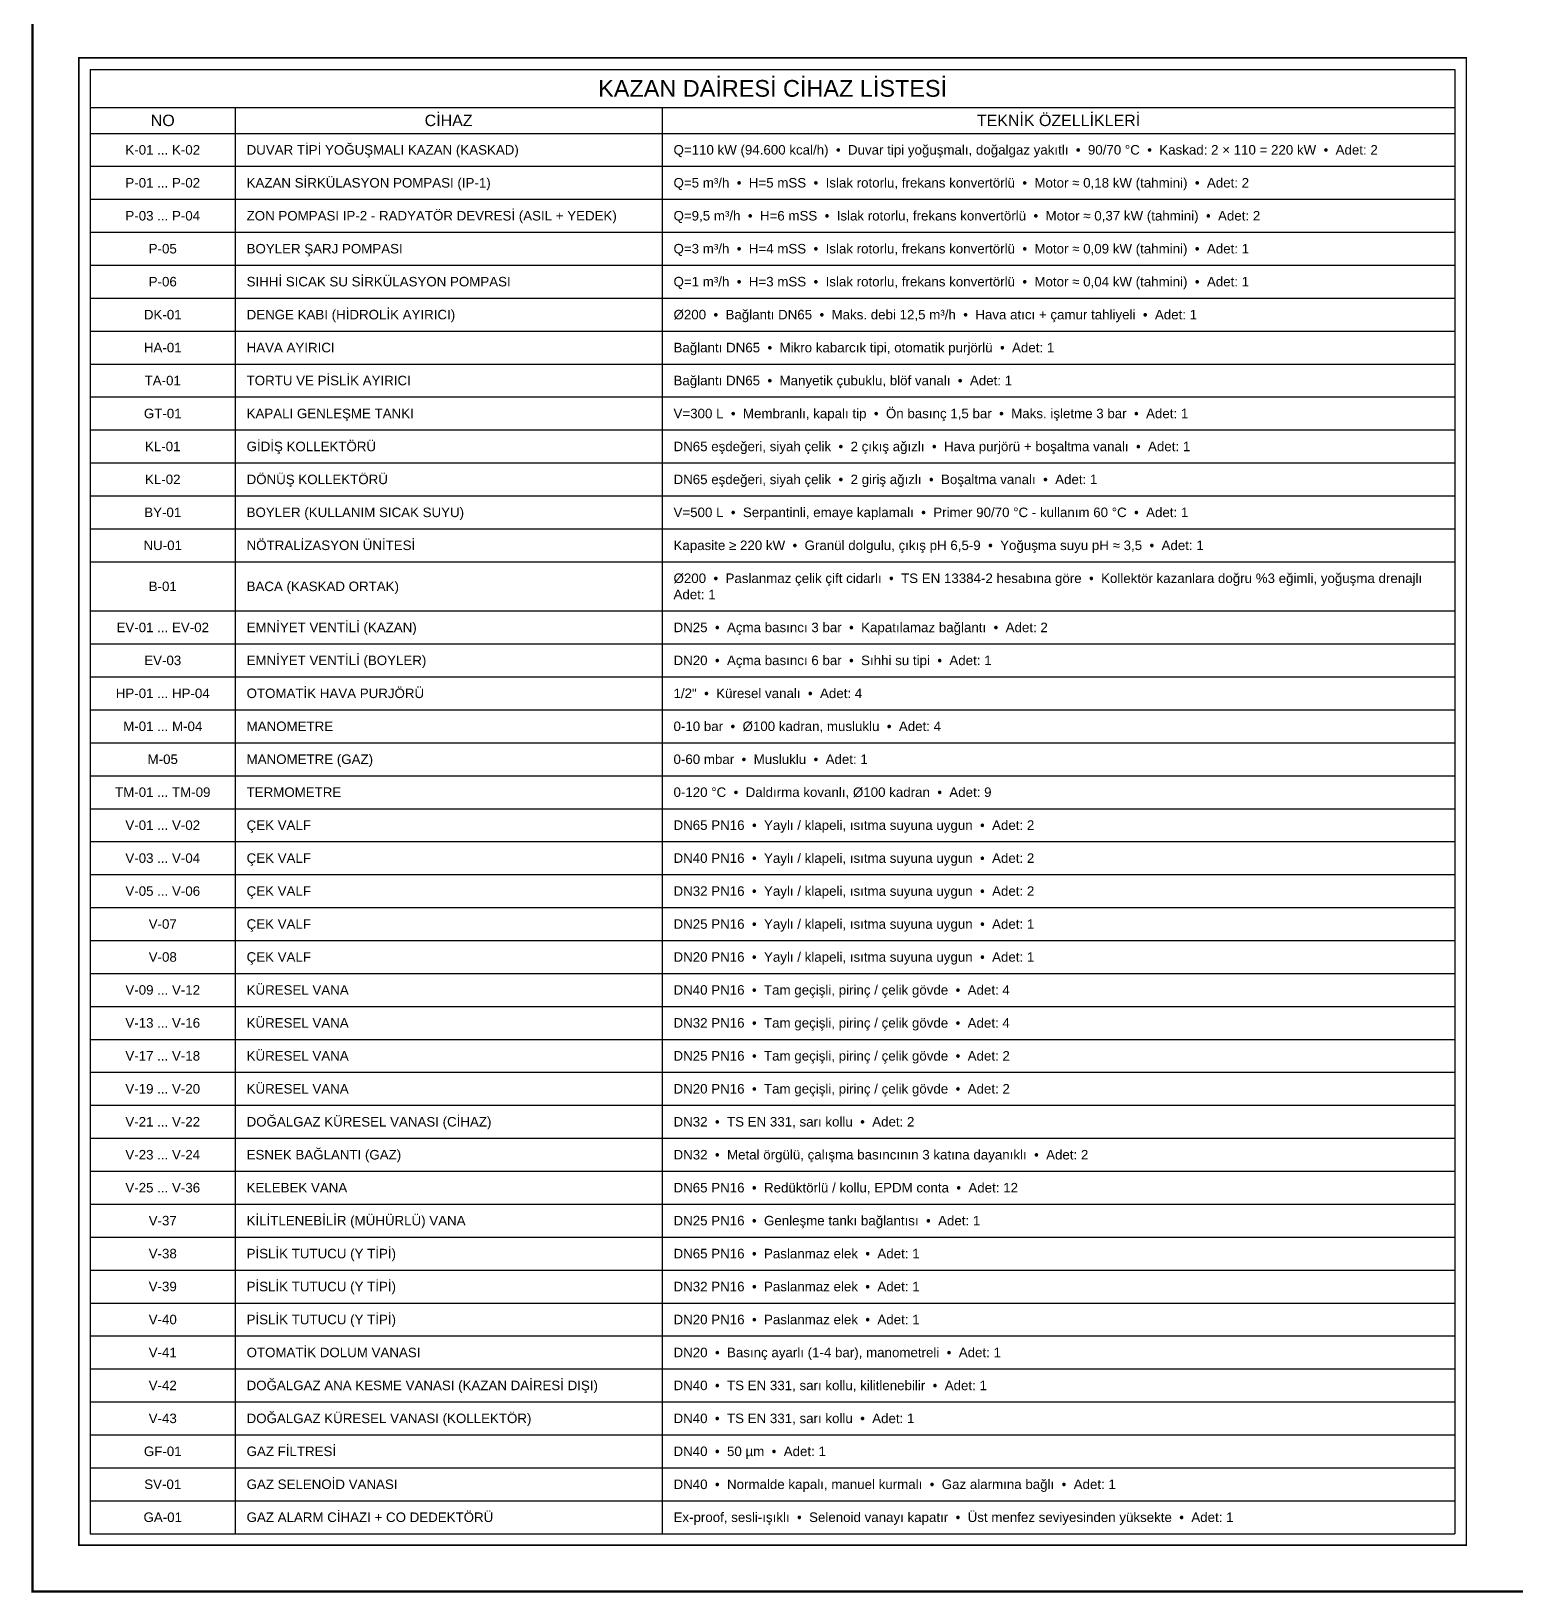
# Model space of a CAD drawing. Header units: centimetres. Extents: x -1298 to 2215, y -2469 to 932.
# Drawn here: x -1298 to 650, y -2469 to -420 of the extents above; entities that cross this region are included whole.
import ezdxf
from ezdxf.enums import TextEntityAlignment as Align

# ---------------------------------------------------------------- set-up
doc = ezdxf.new("R2010")
doc.units = ezdxf.units.CM
doc.header["$LTSCALE"] = 8
for name, color, linetype in [('ROTAS-HESAP-BASLIK', 2, 'Continuous'), ('ROTAS-HESAP-CERCEVE', 4, 'Continuous'), ('ROTAS-HESAP-CIZGI', 1, 'Continuous'), ('ROTAS-HESAP-YAZI', 7, 'Continuous'), ('ROTAS-PAFTA', 7, 'Continuous')]:
    doc.layers.add(name, color=color, linetype=linetype)
doc.styles.add('ROTAS', font='arial.ttf')

msp = doc.modelspace()

# ---------------------------------------------------------------- linework, layer by layer
at = {"layer": 'ROTAS-HESAP-CERCEVE', "const_width": 2}
msp.add_lwpolyline([(-1235, -2406.75), (585, -2406.75), (585, -455), (-1235, -455)], close=True, dxfattribs=at)
at = {"layer": 'ROTAS-HESAP-CIZGI'}
for p, q in [((-1220, -470), (570, -470)), ((-1220, -470), (-1220, -2391.75)), ((570, -470), (570, -2391.75)), ((-1220, -520), (570, -520)), ((-1030, -520), (-1030, -2391.75)), ((-470, -520), (-470, -2391.75)), ((-1220, -554), (570, -554)), ((-1220, -597.25), (570, -597.25)), ((-1220, -640.5), (570, -640.5)), ((-1220, -683.75), (570, -683.75)), ((-1220, -727), (570, -727)), ((-1220, -770.25), (570, -770.25)), ((-1220, -813.5), (570, -813.5)), ((-1220, -856.75), (570, -856.75)), ((-1220, -900), (570, -900)), ((-1220, -943.25), (570, -943.25)), ((-1220, -986.5), (570, -986.5)), ((-1220, -1029.75), (570, -1029.75)), ((-1220, -1073), (570, -1073)), ((-1220, -1116.25), (570, -1116.25)), ((-1220, -1180.75), (570, -1180.75)), ((-1220, -1224), (570, -1224)), ((-1220, -1267.25), (570, -1267.25)), ((-1220, -1310.5), (570, -1310.5)), ((-1220, -1353.75), (570, -1353.75)), ((-1220, -1397), (570, -1397)), ((-1220, -1440.25), (570, -1440.25)), ((-1220, -1483.5), (570, -1483.5)), ((-1220, -1526.75), (570, -1526.75)), ((-1220, -1570), (570, -1570)), ((-1220, -1613.25), (570, -1613.25)), ((-1220, -1656.5), (570, -1656.5)), ((-1220, -1699.75), (570, -1699.75)), ((-1220, -1743), (570, -1743)), ((-1220, -1786.25), (570, -1786.25)), ((-1220, -1829.5), (570, -1829.5)), ((-1220, -1872.75), (570, -1872.75)), ((-1220, -1916), (570, -1916)), ((-1220, -1959.25), (570, -1959.25)), ((-1220, -2002.5), (570, -2002.5)), ((-1220, -2045.75), (570, -2045.75)), ((-1220, -2089), (570, -2089)), ((-1220, -2132.25), (570, -2132.25)), ((-1220, -2175.5), (570, -2175.5)), ((-1220, -2218.75), (570, -2218.75)), ((-1220, -2262), (570, -2262)), ((-1220, -2305.25), (570, -2305.25)), ((-1220, -2348.5), (570, -2348.5)), ((-1220, -2391.75), (570, -2391.75))]:
    msp.add_line(p, q, dxfattribs=at)
at = {"layer": 'ROTAS-PAFTA', "const_width": 3}
msp.add_lwpolyline([(-1296, -2467.75), (2213.9788, -2467.75), (2213.9788, 930), (-1296, 930)], close=True, dxfattribs=at)

# ---------------------------------------------------------------- texts
at = {"layer": 'ROTAS-HESAP-BASLIK', "style": 'ROTAS'}
for s, height, p in [('KAZAN DAİRESİ CİHAZ LİSTESİ', 22, (-325, -495)), ('NO', 15, (-1125, -537)), ('CİHAZ', 15, (-750, -537)), ('TEKNİK ÖZELLİKLERİ', 15, (50, -537))]:
    msp.add_text(s, height=height, dxfattribs=at).set_placement(p, align=Align.MIDDLE_CENTER)
at = {"layer": 'ROTAS-HESAP-YAZI', "style": 'ROTAS'}
for s, p in [('K-01 ... K-02', (-1125, -575.625)), ('P-01 ... P-02', (-1125, -618.875)), ('P-03 ... P-04', (-1125, -662.125)), ('P-05', (-1125, -705.375)), ('P-06', (-1125, -748.625)), ('DK-01', (-1125, -791.875)), ('HA-01', (-1125, -835.125)), ('TA-01', (-1125, -878.375)), ('GT-01', (-1125, -921.625)), ('KL-01', (-1125, -964.875)), ('KL-02', (-1125, -1008.125)), ('BY-01', (-1125, -1051.375)), ('NU-01', (-1125, -1094.625)), ('B-01', (-1125, -1148.5)), ('EV-01 ... EV-02', (-1125, -1202.375)), ('EV-03', (-1125, -1245.625)), ('HP-01 ... HP-04', (-1125, -1288.875)), ('M-01 ... M-04', (-1125, -1332.125)), ('M-05', (-1125, -1375.375)), ('TM-01 ... TM-09', (-1125, -1418.625)), ('V-01 ... V-02', (-1125, -1461.875)), ('V-03 ... V-04', (-1125, -1505.125)), ('V-05 ... V-06', (-1125, -1548.375)), ('V-07', (-1125, -1591.625)), ('V-08', (-1125, -1634.875)), ('V-09 ... V-12', (-1125, -1678.125)), ('V-13 ... V-16', (-1125, -1721.375)), ('V-17 ... V-18', (-1125, -1764.625)), ('V-19 ... V-20', (-1125, -1807.875)), ('V-21 ... V-22', (-1125, -1851.125)), ('V-23 ... V-24', (-1125, -1894.375)), ('V-25 ... V-36', (-1125, -1937.625)), ('V-37', (-1125, -1980.875)), ('V-38', (-1125, -2024.125)), ('V-39', (-1125, -2067.375)), ('V-40', (-1125, -2110.625)), ('V-41', (-1125, -2153.875)), ('V-42', (-1125, -2197.125)), ('V-43', (-1125, -2240.375)), ('GF-01', (-1125, -2283.625)), ('SV-01', (-1125, -2326.875)), ('GA-01', (-1125, -2370.125))]:
    msp.add_text(s, height=12.5, dxfattribs=at).set_placement(p, align=Align.MIDDLE_CENTER)
for s, p in [('DUVAR TİPİ YOĞUŞMALI KAZAN (KASKAD)', (-1015, -575.625)), ('Q=110 kW (94.600 kcal/h)  •  Duvar tipi yoğuşmalı, doğalgaz yakıtlı  •  90/70 °C  •  Kaskad: 2 × 110 = 220 kW  •  Adet: 2', (-455, -575.625)), ('KAZAN SİRKÜLASYON POMPASI (IP-1)', (-1015, -618.875)), ('Q=5 m³/h  •  H=5 mSS  •  Islak rotorlu, frekans konvertörlü  •  Motor ≈ 0,18 kW (tahmini)  •  Adet: 2', (-455, -618.875)), ('ZON POMPASI IP-2 - RADYATÖR DEVRESİ (ASIL + YEDEK)', (-1015, -662.125)), ('Q=9,5 m³/h  •  H=6 mSS  •  Islak rotorlu, frekans konvertörlü  •  Motor ≈ 0,37 kW (tahmini)  •  Adet: 2', (-455, -662.125)), ('BOYLER ŞARJ POMPASI', (-1015, -705.375)), ('Q=3 m³/h  •  H=4 mSS  •  Islak rotorlu, frekans konvertörlü  •  Motor ≈ 0,09 kW (tahmini)  •  Adet: 1', (-455, -705.375)), ('SIHHİ SICAK SU SİRKÜLASYON POMPASI', (-1015, -748.625)), ('Q=1 m³/h  •  H=3 mSS  •  Islak rotorlu, frekans konvertörlü  •  Motor ≈ 0,04 kW (tahmini)  •  Adet: 1', (-455, -748.625)), ('DENGE KABI (HİDROLİK AYIRICI)', (-1015, -791.875)), ('Ø200  •  Bağlantı DN65  •  Maks. debi 12,5 m³/h  •  Hava atıcı + çamur tahliyeli  •  Adet: 1', (-455, -791.875)), ('HAVA AYIRICI', (-1015, -835.125)), ('Bağlantı DN65  •  Mikro kabarcık tipi, otomatik purjörlü  •  Adet: 1', (-455, -835.125)), ('TORTU VE PİSLİK AYIRICI', (-1015, -878.375)), ('Bağlantı DN65  •  Manyetik çubuklu, blöf vanalı  •  Adet: 1', (-455, -878.375)), ('KAPALI GENLEŞME TANKI', (-1015, -921.625)), ('V=300 L  •  Membranlı, kapalı tip  •  Ön basınç 1,5 bar  •  Maks. işletme 3 bar  •  Adet: 1', (-455, -921.625)), ('GİDİŞ KOLLEKTÖRÜ', (-1015, -964.875)), ('DN65 eşdeğeri, siyah çelik  •  2 çıkış ağızlı  •  Hava purjörü + boşaltma vanalı  •  Adet: 1', (-455, -964.875)), ('DÖNÜŞ KOLLEKTÖRÜ', (-1015, -1008.125)), ('DN65 eşdeğeri, siyah çelik  •  2 giriş ağızlı  •  Boşaltma vanalı  •  Adet: 1', (-455, -1008.125)), ('BOYLER (KULLANIM SICAK SUYU)', (-1015, -1051.375)), ('V=500 L  •  Serpantinli, emaye kaplamalı  •  Primer 90/70 °C - kullanım 60 °C  •  Adet: 1', (-455, -1051.375)), ('NÖTRALİZASYON ÜNİTESİ', (-1015, -1094.625)), ('Kapasite ≥ 220 kW  •  Granül dolgulu, çıkış pH 6,5-9  •  Yoğuşma suyu pH ≈ 3,5  •  Adet: 1', (-455, -1094.625)), ('BACA (KASKAD ORTAK)', (-1015, -1148.5)), ('Ø200  •  Paslanmaz çelik çift cidarlı  •  TS EN 13384-2 hesabına göre  •  Kollektör kazanlara doğru %3 eğimli, yoğuşma drenajlı', (-455, -1137.875)), ('Adet: 1', (-455, -1159.125)), ('EMNİYET VENTİLİ (KAZAN)', (-1015, -1202.375)), ('DN25  •  Açma basıncı 3 bar  •  Kapatılamaz bağlantı  •  Adet: 2', (-455, -1202.375)), ('EMNİYET VENTİLİ (BOYLER)', (-1015, -1245.625)), ('DN20  •  Açma basıncı 6 bar  •  Sıhhi su tipi  •  Adet: 1', (-455, -1245.625)), ('OTOMATİK HAVA PURJÖRÜ', (-1015, -1288.875)), ('1/2"  •  Küresel vanalı  •  Adet: 4', (-455, -1288.875)), ('MANOMETRE', (-1015, -1332.125)), ('0-10 bar  •  Ø100 kadran, musluklu  •  Adet: 4', (-455, -1332.125)), ('MANOMETRE (GAZ)', (-1015, -1375.375)), ('0-60 mbar  •  Musluklu  •  Adet: 1', (-455, -1375.375)), ('TERMOMETRE', (-1015, -1418.625)), ('0-120 °C  •  Daldırma kovanlı, Ø100 kadran  •  Adet: 9', (-455, -1418.625)), ('DN65 PN16  •  Yaylı / klapeli, ısıtma suyuna uygun  •  Adet: 2', (-455, -1461.875)), ('ÇEK VALF', (-1015, -1461.875)), ('ÇEK VALF', (-1015, -1505.125)), ('DN40 PN16  •  Yaylı / klapeli, ısıtma suyuna uygun  •  Adet: 2', (-455, -1505.125)), ('ÇEK VALF', (-1015, -1548.375)), ('DN32 PN16  •  Yaylı / klapeli, ısıtma suyuna uygun  •  Adet: 2', (-455, -1548.375)), ('ÇEK VALF', (-1015, -1591.625)), ('DN25 PN16  •  Yaylı / klapeli, ısıtma suyuna uygun  •  Adet: 1', (-455, -1591.625)), ('ÇEK VALF', (-1015, -1634.875)), ('DN20 PN16  •  Yaylı / klapeli, ısıtma suyuna uygun  •  Adet: 1', (-455, -1634.875)), ('KÜRESEL VANA', (-1015, -1678.125)), ('DN40 PN16  •  Tam geçişli, pirinç / çelik gövde  •  Adet: 4', (-455, -1678.125)), ('KÜRESEL VANA', (-1015, -1721.375)), ('DN32 PN16  •  Tam geçişli, pirinç / çelik gövde  •  Adet: 4', (-455, -1721.375)), ('KÜRESEL VANA', (-1015, -1764.625)), ('DN25 PN16  •  Tam geçişli, pirinç / çelik gövde  •  Adet: 2', (-455, -1764.625)), ('KÜRESEL VANA', (-1015, -1807.875)), ('DN20 PN16  •  Tam geçişli, pirinç / çelik gövde  •  Adet: 2', (-455, -1807.875)), ('DOĞALGAZ KÜRESEL VANASI (CİHAZ)', (-1015, -1851.125)), ('DN32  •  TS EN 331, sarı kollu  •  Adet: 2', (-455, -1851.125)), ('ESNEK BAĞLANTI (GAZ)', (-1015, -1894.375)), ('DN32  •  Metal örgülü, çalışma basıncının 3 katına dayanıklı  •  Adet: 2', (-455, -1894.375)), ('KELEBEK VANA', (-1015, -1937.625)), ('DN65 PN16  •  Redüktörlü / kollu, EPDM conta  •  Adet: 12', (-455, -1937.625)), ('KİLİTLENEBİLİR (MÜHÜRLÜ) VANA', (-1015, -1980.875)), ('DN25 PN16  •  Genleşme tankı bağlantısı  •  Adet: 1', (-455, -1980.875)), ('PİSLİK TUTUCU (Y TİPİ)', (-1015, -2024.125)), ('DN65 PN16  •  Paslanmaz elek  •  Adet: 1', (-455, -2024.125)), ('PİSLİK TUTUCU (Y TİPİ)', (-1015, -2067.375)), ('DN32 PN16  •  Paslanmaz elek  •  Adet: 1', (-455, -2067.375)), ('PİSLİK TUTUCU (Y TİPİ)', (-1015, -2110.625)), ('DN20 PN16  •  Paslanmaz elek  •  Adet: 1', (-455, -2110.625)), ('OTOMATİK DOLUM VANASI', (-1015, -2153.875)), ('DN20  •  Basınç ayarlı (1-4 bar), manometreli  •  Adet: 1', (-455, -2153.875)), ('DOĞALGAZ ANA KESME VANASI (KAZAN DAİRESİ DIŞI)', (-1015, -2197.125)), ('DN40  •  TS EN 331, sarı kollu, kilitlenebilir  •  Adet: 1', (-455, -2197.125)), ('DOĞALGAZ KÜRESEL VANASI (KOLLEKTÖR)', (-1015, -2240.375)), ('DN40  •  TS EN 331, sarı kollu  •  Adet: 1', (-455, -2240.375)), ('GAZ FİLTRESİ', (-1015, -2283.625)), ('DN40  •  50 µm  •  Adet: 1', (-455, -2283.625)), ('GAZ SELENOİD VANASI', (-1015, -2326.875)), ('DN40  •  Normalde kapalı, manuel kurmalı  •  Gaz alarmına bağlı  •  Adet: 1', (-455, -2326.875)), ('GAZ ALARM CİHAZI + CO DEDEKTÖRÜ', (-1015, -2370.125)), ('Ex-proof, sesli-ışıklı  •  Selenoid vanayı kapatır  •  Üst menfez seviyesinden yüksekte  •  Adet: 1', (-455, -2370.125))]:
    msp.add_text(s, height=12.5, dxfattribs=at).set_placement(p, align=Align.MIDDLE_LEFT)

doc.saveas('drawing.dxf')
